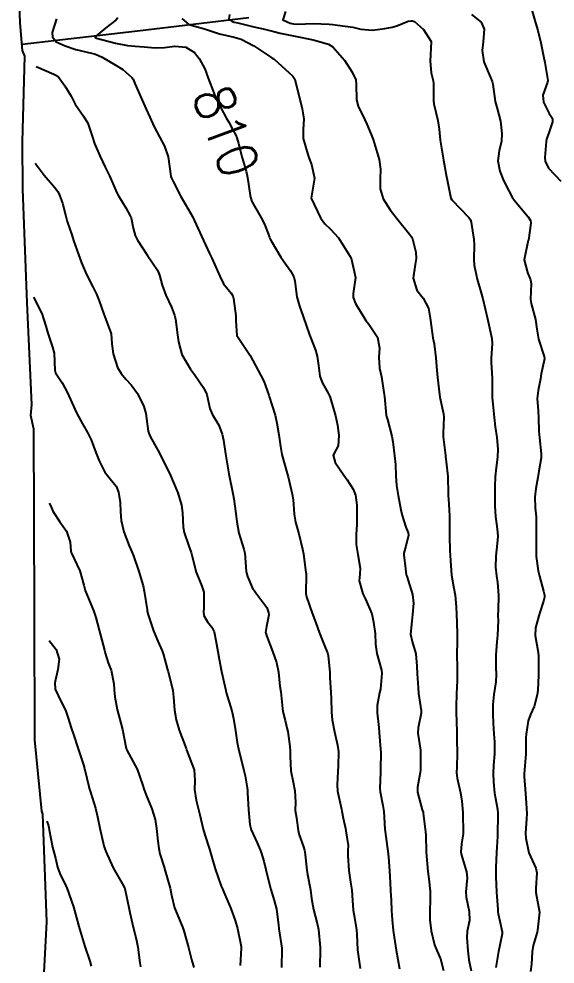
# Model space of a CAD drawing. Header units: metres. Extents: x 307586 to 320046, y 7427249 to 7434250.
# Drawn here: x 319041.9 to 319096.2, y 7428169.3 to 7428264.9 of the extents above; entities that cross this region are included whole.
import ezdxf
from ezdxf.enums import TextEntityAlignment as Align

# ---------------------------------------------------------------- set-up
doc = ezdxf.new("R2010")
doc.units = ezdxf.units.M
doc.header["$MEASUREMENT"] = 0
for name, color, linetype in [('Area', 45, 'Continuous'), ('Cotas', 45, 'Continuous'), ('Curvas de Nivel 1m', 11, 'Continuous'), ('Curvas de Nivel 5m', 15, 'Continuous'), ('Vias Secundárias', 230, 'Continuous')]:
    doc.layers.add(name, color=color, linetype=linetype)
doc.styles.add('Style-STANDARD', font='STANDARD.shx')

msp = doc.modelspace()

# ---------------------------------------------------------------- linework, layer by layer
at = {"layer": 'Area'}
msp.add_polyline3d([(319044.445, 7428167.787, 817.835), (319044.749, 7428173.576, 821.385), (319044.362, 7428184.477, 816.302), (319044.254, 7428184.757, 816.432), (319043.554, 7428191.97, 815.954), (319043.523, 7428204.725, 815.615), (319043.483, 7428214.629, 814.705), (319043.436, 7428223.432, 814.283), (319043.126, 7428224.811, 814.024), (319043.243, 7428225.934, 814.126), (319042.757, 7428236.226, 813.435), (319042.313, 7428247.712, 812.855), (319042.293, 7428252.511, 812.525), (319042.524, 7428261.174, 811.242), (319042.306, 7428261.737, 810.702), (319042.069, 7428264.557, 810.934), (319041.927, 7428268.294, 810.775)], dxfattribs=at)
at = {"layer": 'Curvas de Nivel 1m', "flags": 128}
for points, elevation in [([(319068.914, 7428265.694), (319068.659, 7428264.856), (319069.411, 7428264.516), (319069.739, 7428264.441), (319070.173, 7428264.401), (319071.739, 7428264.476), (319073.363, 7428264.419), (319073.739, 7428264.372), (319074.207, 7428264.317), (319075.736, 7428264.109), (319076.573, 7428263.923), (319077.733, 7428263.799), (319078.986, 7428263.982), (319079.737, 7428264.129), (319080.193, 7428264.261), (319081.348, 7428264.704), (319081.676, 7428264.769), (319081.744, 7428264.769), (319081.977, 7428264.696), (319082.915, 7428263.863), (319083.684, 7428262.671), (319083.689, 7428262.637), (319083.577, 7428260.672), (319083.685, 7428259.496), (319083.873, 7428258.668), (319083.915, 7428258.423), (319083.921, 7428256.667), (319083.962, 7428256.353), (319084.354, 7428254.663), (319084.477, 7428253.799), (319084.607, 7428252.66), (319084.781, 7428251.468), (319084.921, 7428250.657), (319085.239, 7428248.972), (319085.297, 7428248.653), (319085.541, 7428247.464), (319085.685, 7428246.798), (319085.763, 7428246.647), (319087.506, 7428244.838), (319087.661, 7428244.618), (319087.727, 7428244.392), (319088.014, 7428242.615), (319088.025, 7428242.067), (319087.989, 7428240.615), (319088.051, 7428240.017), (319088.349, 7428238.611), (319088.715, 7428237.312), (319088.913, 7428236.605), (319089.383, 7428234.6), (319089.833, 7428232.595), (319089.847, 7428232.106), (319089.753, 7428230.596), (319089.772, 7428230.16), (319089.876, 7428228.594), (319089.859, 7428228.042), (319089.855, 7428226.594), (319089.911, 7428225.967), (319090.054, 7428224.592), (319090.171, 7428223.673), (319090.332, 7428222.589), (319090.425, 7428221.394), (319090.4, 7428220.588), (319090.261, 7428219.535), (319090.152, 7428218.59), (319090.12, 7428217.654), (319090.117, 7428216.591), (319090.123, 7428215.626), (319090.2, 7428214.589), (319090.369, 7428213.349), (319090.436, 7428212.587), (319090.368, 7428211.84), (319090.221, 7428210.583), (319090.204, 7428209.465), (319090.282, 7428208.582), (319090.397, 7428207.911), (319090.498, 7428206.578), (319090.455, 7428205.155), (319090.45, 7428204.579), (319090.461, 7428204.022), (319090.4, 7428202.579), (319090.327, 7428201.911), (319090.231, 7428200.581), (319090.225, 7428199.32), (319090.254, 7428198.58), (319090.23, 7428197.865), (319090.036, 7428196.583), (319089.927, 7428195.575), (319089.922, 7428194.585), (319089.972, 7428193.662), (319090.033, 7428192.583), (319090.082, 7428191.789), (319090.097, 7428190.581), (319089.995, 7428189.434), (319089.948, 7428188.583), (319089.979, 7428187.737), (319090.105, 7428186.581), (319090.387, 7428184.978), (319090.44, 7428184.575), (319090.446, 7428184.241), (319090.405, 7428182.575), (319090.391, 7428182.208), (319090.298, 7428180.577), (319090.223, 7428179.075), (319090.223, 7428178.577), (319090.242, 7428178.111), (319090.304, 7428176.576), (319090.422, 7428174.818), (319090.445, 7428174.573), (319090.473, 7428174.385), (319090.653, 7428173.617), (319090.868, 7428172.568), (319090.865, 7428172.343), (319090.629, 7428171.205), (319090.503, 7428170.572), (319090.229, 7428168.945)], 807), ([(319045.741, 7428264.954), (319045.301, 7428263.56), (319045.319, 7428263.134), (319045.715, 7428262.634), (319046.606, 7428262.225), (319047.704, 7428261.852), (319049.295, 7428261.49), (319049.697, 7428261.369), (319050.35, 7428261.073), (319051.685, 7428260.312), (319052.458, 7428259.822), (319053.366, 7428259.035), (319053.486, 7428258.847), (319053.667, 7428258.41), (319054.285, 7428257.024), (319054.829, 7428255.824), (319055.179, 7428255.014), (319055.613, 7428254.015), (319056.156, 7428253.004), (319056.678, 7428252.084), (319057.032, 7428250.988), (319057.273, 7428249.268), (319057.328, 7428248.983), (319057.393, 7428248.824), (319057.548, 7428248.505), (319058.336, 7428246.972), (319059.503, 7428244.96), (319060.425, 7428242.951), (319061.219, 7428241.189), (319061.35, 7428240.941), (319061.46, 7428240.724), (319062.262, 7428238.928), (319062.654, 7428238.15), (319063.416, 7428237.193), (319063.598, 7428236.908), (319063.654, 7428236.663), (319063.892, 7428234.905), (319063.888, 7428234.394), (319064.013, 7428232.903), (319065.343, 7428230.89), (319066.446, 7428228.873), (319066.727, 7428228.288), (319067.249, 7428226.861), (319067.291, 7428226.735), (319067.895, 7428224.854), (319068.06, 7428224.047), (319068.249, 7428222.85), (319068.415, 7428221.664), (319068.547, 7428220.847), (319069.098, 7428218.937), (319069.127, 7428218.841), (319069.191, 7428218.603), (319069.604, 7428216.836), (319069.692, 7428216.308), (319069.806, 7428214.833), (319069.938, 7428214.029), (319070.264, 7428212.829), (319070.663, 7428211.269), (319070.739, 7428210.824), (319070.998, 7428208.897), (319071.018, 7428208.821), (319071.019, 7428208.767), (319070.983, 7428206.811), (319071.048, 7428206.457), (319071.633, 7428204.804), (319071.984, 7428203.83), (319072.371, 7428202.796), (319072.988, 7428201.249), (319073.175, 7428200.788), (319073.258, 7428200.508), (319073.417, 7428198.785), (319073.435, 7428198.298), (319073.535, 7428196.784), (319073.548, 7428196.159), (319073.572, 7428194.783), (319073.664, 7428194.014), (319073.903, 7428192.78), (319074.207, 7428191.44), (319074.29, 7428190.776), (319074.262, 7428189.355), (319074.238, 7428188.776), (319074.167, 7428187.429), (319074.21, 7428186.776), (319074.593, 7428184.964), (319074.638, 7428184.771), (319074.776, 7428184.047), (319074.996, 7428182.997), (319075.051, 7428182.766), (319075.264, 7428181.278), (319075.256, 7428180.762), (319075.243, 7428180.254), (319075.336, 7428178.761), (319075.517, 7428177.574), (319075.655, 7428176.756), (319075.713, 7428175.719), (319075.779, 7428174.753), (319075.903, 7428173.999), (319076.131, 7428172.748), (319076.157, 7428172.266), (319076.208, 7428170.746), (319076.487, 7428168.85)], 811), ([(319058.43, 7428264.98), (319059.148, 7428264.38), (319059.735, 7428264.21), (319060.74, 7428263.943), (319061.729, 7428263.595), (319062.236, 7428263.44), (319063.725, 7428263.101), (319064.446, 7428262.903), (319065.716, 7428262.221), (319067.556, 7428261.02), (319067.703, 7428260.923), (319067.736, 7428260.902), (319067.795, 7428260.869), (319069.678, 7428259.155), (319069.871, 7428258.838), (319069.945, 7428258.562), (319070.364, 7428256.833), (319070.627, 7428255.841), (319070.777, 7428254.828), (319070.706, 7428253.735), (319070.722, 7428252.829), (319071.177, 7428251.234), (319071.331, 7428250.823), (319071.574, 7428250.197), (319071.877, 7428248.815), (319071.533, 7428246.82), (319072.47, 7428244.805), (319072.916, 7428244.217), (319073.492, 7428243.669), (319074.289, 7428242.782), (319075.464, 7428240.906), (319075.518, 7428240.824), (319075.55, 7428240.769), (319075.614, 7428240.614), (319076.023, 7428238.761), (319075.798, 7428237.146), (319075.779, 7428236.765), (319076.029, 7428236.135), (319076.874, 7428234.748), (319077.076, 7428234.441), (319077.376, 7428234.065), (319078.253, 7428232.731), (319078.46, 7428231.621), (319078.377, 7428230.73), (319078.459, 7428229.595), (319078.638, 7428228.727), (319078.898, 7428227.123), (319078.939, 7428226.724), (319079.138, 7428224.848), (319079.166, 7428224.721), (319079.26, 7428224.404), (319079.709, 7428222.715), (319079.799, 7428222.153), (319079.978, 7428220.712), (319080.065, 7428219.856), (319080.1, 7428218.711), (319080.168, 7428217.725), (319080.33, 7428216.708), (319080.594, 7428215.263), (319080.731, 7428214.704), (319081.131, 7428213.508), (319081.355, 7428212.926), (319081.371, 7428212.696), (319081.112, 7428211.575), (319080.923, 7428210.883), (319080.914, 7428210.702), (319081.082, 7428209.301), (319081.164, 7428208.689), (319081.202, 7428208.558), (319081.797, 7428206.683), (319081.904, 7428205.817), (319081.794, 7428204.682), (319081.709, 7428203.99), (319081.583, 7428202.684), (319081.754, 7428201.924), (319082.128, 7428200.679), (319082.214, 7428199.427), (319082.255, 7428198.677), (319082.379, 7428197.235), (319082.409, 7428196.675), (319082.672, 7428194.906), (319082.677, 7428194.672), (319082.361, 7428193.203), (319082.345, 7428192.675), (319082.591, 7428190.947), (319082.614, 7428190.672), (319082.585, 7428188.924), (319082.554, 7428188.673), (319082.297, 7428187.196), (319082.309, 7428186.675), (319082.787, 7428184.914), (319082.858, 7428184.669), (319082.877, 7428184.574), (319083.104, 7428182.667), (319083.133, 7428182.293), (319083.176, 7428180.666), (319083.196, 7428180.206), (319083.341, 7428178.664), (319083.45, 7428177.918), (319083.585, 7428176.661), (319083.571, 7428175.77), (319083.545, 7428174.661), (319083.557, 7428173.758), (319083.673, 7428172.66), (319084.033, 7428171.252), (319084.262, 7428170.654), (319084.611, 7428169.825), (319084.919, 7428168.645)], 809), ([(319063.273, 7428265.395), (319063.175, 7428264.919), (319063.52, 7428264.693), (319063.74, 7428264.634), (319064.092, 7428264.554), (319065.736, 7428264.159), (319066.675, 7428263.939), (319067.731, 7428263.682), (319068.389, 7428263.52), (319069.727, 7428263.23), (319071.723, 7428262.82), (319073.3, 7428262.378), (319073.716, 7428262.131), (319074.913, 7428260.778), (319075.685, 7428259.56), (319076.05, 7428258.766), (319076.1, 7428258.334), (319076.107, 7428256.765), (319076.275, 7428256.129), (319076.95, 7428254.75), (319077.172, 7428254.301), (319077.608, 7428253.258), (319077.807, 7428252.738), (319077.919, 7428252.417), (319078.404, 7428250.732), (319078.565, 7428249.733), (319078.531, 7428248.73), (319078.526, 7428247.747), (319078.827, 7428246.727), (319079.517, 7428245.634), (319080.237, 7428244.713), (319081.488, 7428243.164), (319081.697, 7428242.909), (319081.806, 7428242.695), (319082.128, 7428241.349), (319082.174, 7428240.689), (319082.053, 7428240.092), (319081.847, 7428238.694), (319082.243, 7428237.509), (319082.878, 7428236.678), (319083.398, 7428235.664), (319083.587, 7428234.668), (319083.608, 7428234.441), (319083.846, 7428232.665), (319083.969, 7428232.051), (319084.16, 7428230.662), (319084.213, 7428229.777), (319084.324, 7428228.66), (319084.454, 7428227.506), (319084.571, 7428226.657), (319084.935, 7428224.986), (319084.975, 7428224.653), (319084.892, 7428223.009), (319084.903, 7428222.653), (319085.12, 7428220.754), (319085.136, 7428220.651), (319085.215, 7428220.114), (319085.367, 7428218.647), (319085.401, 7428216.872), (319085.406, 7428216.647), (319085.425, 7428216.39), (319085.532, 7428214.644), (319085.553, 7428213.07), (319085.548, 7428212.644), (319085.572, 7428211.108), (319085.593, 7428210.643), (319085.632, 7428210.105), (319085.747, 7428208.64), (319085.942, 7428207.517), (319086.126, 7428206.634), (319086.211, 7428205.456), (319086.252, 7428204.632), (319086.289, 7428203.905), (319086.322, 7428202.63), (319086.318, 7428201.952), (319086.29, 7428200.63), (319086.312, 7428199.28), (319086.328, 7428198.629), (319086.319, 7428198.002), (319086.25, 7428196.63), (319086.207, 7428195.337), (319086.209, 7428194.63), (319086.234, 7428193.967), (319086.266, 7428192.629), (319086.282, 7428192.033), (319086.32, 7428190.628), (319086.266, 7428189.205), (319086.247, 7428188.629), (319086.305, 7428188.105), (319086.662, 7428186.622), (319086.8, 7428185.765), (319086.894, 7428184.619), (319086.898, 7428184.502), (319086.929, 7428182.618), (319086.919, 7428182.46), (319086.751, 7428181.456), (319086.683, 7428180.621), (319086.738, 7428180.314), (319087.256, 7428178.615), (319087.318, 7428178.002), (319087.199, 7428176.615), (319087.24, 7428176.059), (319087.523, 7428174.611), (319087.555, 7428173.71), (319087.341, 7428172.613), (319087.288, 7428171.962), (319087.387, 7428170.612), (319087.494, 7428169.726), (319087.729, 7428168.609)], 808), ([(319087.754, 7428265.394), (319088.735, 7428264.615), (319089.034, 7428263.908), (319088.951, 7428262.612), (319088.836, 7428261.735), (319089.002, 7428260.611), (319089.679, 7428259.017), (319089.857, 7428258.598), (319089.936, 7428258.331), (319090.16, 7428256.595), (319090.351, 7428255.885), (319090.698, 7428254.589), (319090.837, 7428253.361), (319090.819, 7428252.588), (319090.581, 7428251.602), (319090.417, 7428250.592), (319090.633, 7428249.523), (319091.008, 7428248.585), (319091.543, 7428247.55), (319091.884, 7428246.922), (319092.122, 7428246.571), (319093.509, 7428244.925), (319093.741, 7428244.548), (319093.781, 7428244.266), (319093.527, 7428242.55), (319093.518, 7428242.514), (319093.481, 7428242.387), (319093.104, 7428240.555), (319093.444, 7428239.294), (319093.748, 7428238.547), (319093.809, 7428238.166), (319093.734, 7428236.547), (319093.802, 7428236.151), (319094.257, 7428234.541), (319094.377, 7428233.535), (319094.541, 7428232.538), (319095.111, 7428230.767), (319095.144, 7428230.532), (319094.836, 7428229.019), (319094.769, 7428228.535), (319094.514, 7428227.325), (319094.421, 7428226.539), (319094.524, 7428225.288), (319094.569, 7428224.537), (319094.577, 7428223.21), (319094.641, 7428222.536), (319094.833, 7428220.928), (319094.817, 7428220.534), (319094.573, 7428219.165), (319094.476, 7428218.537), (319094.291, 7428217.43), (319094.195, 7428216.54), (319094.231, 7428215.465), (319094.302, 7428214.538), (319094.33, 7428213.339), (319094.325, 7428212.538), (319094.308, 7428211.341), (319094.33, 7428210.538), (319094.53, 7428209.087), (319094.654, 7428208.534), (319095.058, 7428207.043), (319095.157, 7428206.632), (319095.163, 7428206.528), (319095.153, 7428206.427), (319095.045, 7428206.018), (319094.702, 7428204.859), (319094.597, 7428204.534), (319094.237, 7428203.312), (319094.211, 7428202.538), (319094.486, 7428201.037), (319094.547, 7428200.534), (319094.553, 7428198.94), (319094.543, 7428198.534), (319094.471, 7428197.001), (319094.414, 7428196.535), (319094.106, 7428195.347), (319093.756, 7428194.541), (319093.519, 7428193.922), (319093.295, 7428192.546), (319093.28, 7428192.145), (319093.275, 7428190.546), (319093.25, 7428190.153), (319093.097, 7428188.547), (319093.099, 7428188.279), (319093.24, 7428186.546), (319093.273, 7428186.078), (319093.357, 7428184.544), (319093.34, 7428183.982), (319093.244, 7428182.545), (319093.257, 7428182.046), (319093.574, 7428180.542), (319094.272, 7428178.982), (319094.395, 7428178.533), (319094.266, 7428176.965), (319094.297, 7428176.534), (319094.663, 7428174.53), (319094.448, 7428172.729), (319094.408, 7428172.532), (319094.004, 7428171.161), (319093.919, 7428170.537), (319093.852, 7428169.29), (319093.745, 7428168.538)], 806), ([(319043.683, 7428260.14), (319045.458, 7428259.349), (319045.674, 7428259.256), (319045.904, 7428259.128), (319046.595, 7428258.19), (319047.214, 7428257.114), (319047.641, 7428256.305), (319048.465, 7428255.097), (319048.907, 7428254.382), (319049.345, 7428253.084), (319049.592, 7428252.333), (319050.137, 7428251.074), (319050.678, 7428249.953), (319051.109, 7428249.064), (319051.543, 7428248.046), (319051.843, 7428247.362), (319052.007, 7428247.053), (319052.742, 7428245.815), (319053.206, 7428245.034), (319053.286, 7428244.818), (319053.49, 7428243.781), (319053.698, 7428243.028), (319053.932, 7428242.57), (319054.936, 7428241.015), (319055.446, 7428240.275), (319055.954, 7428239.515), (319056.182, 7428238.999), (319056.428, 7428238), (319056.811, 7428236.989), (319057.395, 7428235.787), (319057.7, 7428234.977), (319057.804, 7428234.551), (319058.005, 7428232.974), (319058.075, 7428232.254), (319058.434, 7428230.969), (319059.321, 7428229.503), (319059.723, 7428228.956), (319060.656, 7428227.59), (319060.969, 7428226.943), (319061.272, 7428225.523), (319061.492, 7428224.937), (319062.16, 7428223.834), (319062.514, 7428222.921), (319062.641, 7428222.323), (319062.852, 7428220.916), (319063.193, 7428218.91), (319063.603, 7428216.906), (319063.708, 7428216.361), (319063.907, 7428214.902), (319063.995, 7428214.041), (319064.208, 7428212.899), (319064.718, 7428211.283), (319064.809, 7428210.893), (319064.951, 7428209.014), (319064.972, 7428208.891), (319065.069, 7428208.528), (319065.567, 7428207.391), (319065.934, 7428206.877), (319067.031, 7428205.375), (319067.22, 7428204.858), (319067.233, 7428204.646), (319067.009, 7428203.458), (319066.916, 7428202.861), (319066.924, 7428202.784), (319067, 7428202.546), (319067.64, 7428200.853), (319068.015, 7428199.802), (319068.204, 7428198.847), (319068.364, 7428197.42), (319068.444, 7428196.845), (319068.609, 7428195.141), (319068.662, 7428194.842), (319068.894, 7428193.95), (319069.111, 7428193.063), (319069.152, 7428192.836), (319069.353, 7428191.318), (319069.401, 7428190.832), (319069.391, 7428190.296), (319069.465, 7428188.831), (319069.701, 7428187.706), (319069.886, 7428186.824), (319069.933, 7428185.685), (319069.903, 7428184.823), (319070.03, 7428184.075), (319070.214, 7428182.818), (319070.304, 7428182.365), (319070.746, 7428181.142), (319070.856, 7428180.809), (319070.891, 7428180.658), (319071.086, 7428178.806), (319071.159, 7428178.355), (319071.452, 7428176.802), (319071.568, 7428175.912), (319071.77, 7428174.799), (319072.171, 7428173.272), (319072.26, 7428172.794), (319072.431, 7428170.977), (319072.439, 7428170.792), (319072.399, 7428168.988)], 812), ([(319043.563, 7428250.35), (319044.479, 7428249.141), (319045.541, 7428247.92), (319045.882, 7428247.47), (319046.053, 7428247.122), (319046.354, 7428246.284), (319046.641, 7428245.113), (319046.821, 7428244.435), (319047.275, 7428243.103), (319047.474, 7428242.506), (319047.966, 7428241.095), (319048.274, 7428240.263), (319048.77, 7428239.087), (319049.42, 7428237.83), (319049.802, 7428237.076), (319050.069, 7428236.407), (319050.537, 7428235.068), (319051.246, 7428233.179), (319051.273, 7428233.061), (319051.348, 7428232.06), (319051.478, 7428231.058), (319051.92, 7428229.652), (319052.294, 7428229.045), (319052.772, 7428228.503), (319053.302, 7428227.902), (319053.94, 7428227.024), (319054.578, 7428225.713), (319054.77, 7428225.015), (319055.028, 7428223.229), (319055.087, 7428223.012), (319055.238, 7428222.693), (319056.171, 7428220.996), (319056.51, 7428220.295), (319057.193, 7428218.98), (319058.018, 7428216.972), (319058.394, 7428215.728), (319058.504, 7428214.966), (319058.571, 7428213.523), (319058.677, 7428212.964), (319059.104, 7428211.699), (319059.371, 7428210.957), (319059.49, 7428210.555), (319059.875, 7428208.952), (319060.471, 7428207.533), (319060.644, 7428206.944), (319060.664, 7428205.308), (319060.623, 7428204.944), (319060.654, 7428204.578), (319061.013, 7428203.931), (319061.465, 7428203.383), (319061.707, 7428202.923), (319061.865, 7428202.046), (319062.069, 7428200.919), (319062.209, 7428200.162), (319062.444, 7428198.915), (319062.869, 7428196.975), (319062.887, 7428196.91), (319062.931, 7428196.759), (319063.495, 7428194.904), (319063.669, 7428194.129), (319063.866, 7428192.9), (319064.047, 7428191.716), (319064.215, 7428190.896), (319064.688, 7428189.038), (319064.721, 7428188.891), (319064.827, 7428188.335), (319065.046, 7428187.117), (319065.07, 7428186.886), (319065.09, 7428186.605), (319065.173, 7428184.884), (319065.314, 7428183.427), (319065.453, 7428182.88), (319066.047, 7428181.567), (319066.363, 7428180.866), (319066.461, 7428180.595), (319066.721, 7428179.704), (319066.933, 7428178.858), (319067.006, 7428178.561), (319067.459, 7428176.852), (319067.789, 7428175.736), (319068.014, 7428174.846), (319068.217, 7428173.274), (319068.261, 7428172.844), (319068.557, 7428170.898), (319068.564, 7428170.84), (319068.509, 7428168.926)], 813), ([(319043.403, 7428236.78), (319044.249, 7428235.141), (319044.657, 7428233.85), (319044.85, 7428233.135), (319045.342, 7428231.738), (319045.492, 7428231.128), (319045.575, 7428229.385), (319045.651, 7428229.125), (319046.312, 7428228.124), (319046.846, 7428227.107), (319047.278, 7428226.113), (319047.751, 7428225.095), (319048.384, 7428223.956), (319048.878, 7428223.084), (319049.232, 7428222.34), (319049.723, 7428221.075), (319050.053, 7428220.223), (319050.644, 7428219.065), (319051.186, 7428218.388), (319051.769, 7428217.642), (319052.002, 7428217.048), (319052.188, 7428216.014), (319052.233, 7428215.044), (319052.276, 7428214.185), (319052.542, 7428213.039), (319053.102, 7428211.625), (319053.354, 7428211.027), (319053.523, 7428210.592), (319054.089, 7428209.02), (319054.519, 7428207.555), (319054.63, 7428207.014), (319054.907, 7428205.129), (319054.926, 7428205.011), (319055.019, 7428204.621), (319055.413, 7428203.41), (319055.573, 7428203.001), (319056.006, 7428201.977), (319056.443, 7428200.988), (319056.583, 7428200.6), (319056.955, 7428199.206), (319057.015, 7428198.979), (319057.038, 7428198.894), (319057.515, 7428196.974), (319057.596, 7428196.3), (319057.692, 7428194.972), (319057.858, 7428194.005), (319058.167, 7428192.967), (319058.855, 7428191.095), (319058.903, 7428190.959), (319059.455, 7428189.566), (319059.678, 7428188.947), (319059.753, 7428187.877), (319059.711, 7428186.947), (319059.87, 7428185.87), (319060.115, 7428184.94), (319060.239, 7428184.4), (319060.59, 7428182.933), (319060.755, 7428182.38), (319061.222, 7428180.925), (319061.43, 7428180.219), (319061.793, 7428178.919), (319062.422, 7428177.186), (319062.541, 7428176.912), (319062.688, 7428176.58), (319063.4, 7428174.903), (319063.844, 7428173.705), (319064.073, 7428172.896), (319064.432, 7428171.076), (319064.446, 7428170.892), (319064.349, 7428169.139)], 814), ([(319044.983, 7428202.03), (319045.712, 7428201.119), (319045.994, 7428200.146), (319045.856, 7428199.116), (319045.562, 7428197.743), (319045.599, 7428197.12), (319046.193, 7428195.831), (319046.591, 7428195.105), (319046.691, 7428194.893), (319046.895, 7428194.265), (319047.259, 7428193.096), (319047.441, 7428192.528), (319047.917, 7428191.089), (319048.471, 7428189.449), (319048.583, 7428189.083), (319048.823, 7428188.11), (319049.008, 7428187.27), (319049.059, 7428187.076), (319049.187, 7428186.694), (319049.696, 7428185.066), (319049.894, 7428184.183), (319050.12, 7428183.06), (319050.534, 7428181.255), (319050.584, 7428181.052), (319050.621, 7428180.941), (319050.729, 7428180.666), (319051.49, 7428179.042), (319052.529, 7428177.197), (319052.616, 7428177.031), (319052.689, 7428176.763), (319053.05, 7428175.026), (319053.161, 7428174.522), (319053.501, 7428173.021), (319053.805, 7428171.839), (319053.983, 7428171.016), (319054.185, 7428169.426), (319054.236, 7428169.014)], 816), ([(319044.773, 7428183.75), (319044.919, 7428183.282), (319044.958, 7428183.127), (319045.004, 7428182.881), (319045.339, 7428181.121), (319045.624, 7428180.018), (319045.845, 7428179.113), (319046.058, 7428178.461), (319046.694, 7428177.2), (319046.744, 7428177.099), (319046.783, 7428177.008), (319047.461, 7428175.092), (319047.774, 7428173.966), (319047.997, 7428173.086), (319048.613, 7428171.08), (319049.105, 7428169.579), (319049.236, 7428169.07)], 817)]:
    msp.add_lwpolyline(points, dxfattribs=dict(at, elevation=elevation))
at = {"layer": 'Curvas de Nivel 5m', "flags": 128}
for points, elevation in [([(319093.769, 7428266.207), (319094.261, 7428264.545), (319094.495, 7428263.789), (319094.796, 7428262.539), (319095.06, 7428261.186), (319095.197, 7428260.535), (319095.495, 7428258.712), (319095.471, 7428258.532), (319094.975, 7428257.221), (319095.07, 7428256.536), (319095.636, 7428255.391), (319095.972, 7428254.869), (319095.978, 7428254.525), (319095.612, 7428253.431), (319095.375, 7428252.762), (319095.332, 7428252.533), (319095.185, 7428250.935), (319095.216, 7428250.534), (319095.573, 7428249.839), (319096.802, 7428248.511)], 805), ([(319051.941, 7428265.057), (319051.74, 7428264.809), (319050.744, 7428264.059), (319049.724, 7428263.202), (319049.667, 7428263.081), (319049.722, 7428263.031), (319049.795, 7428263.006), (319051.714, 7428262.484), (319052.933, 7428262.263), (319053.714, 7428262.179), (319054.612, 7428262.123), (319055.713, 7428262.033), (319056.674, 7428262.04), (319057.715, 7428262.193), (319058.845, 7428262.104), (319059.709, 7428261.547), (319060.195, 7428260.955), (319060.75, 7428259.886), (319061.094, 7428258.946), (319061.658, 7428257.458), (319061.818, 7428257.101), (319061.891, 7428256.936), (319062.115, 7428256.463), (319062.936, 7428254.92), (319063.192, 7428254.49), (319063.611, 7428253.726), (319063.89, 7428253.191), (319064.007, 7428252.906), (319064.153, 7428252.349), (319064.54, 7428250.9), (319064.936, 7428249.522), (319065.085, 7428248.895), (319065.343, 7428247.084), (319065.374, 7428246.892), (319065.527, 7428246.465), (319066.438, 7428244.876), (319066.8, 7428244.174), (319067.293, 7428242.863), (319067.351, 7428242.732), (319067.479, 7428242.486), (319068.467, 7428240.85), (319069.442, 7428239.438), (319069.777, 7428238.837), (319069.864, 7428238.4), (319070.08, 7428236.833), (319070.337, 7428235.892), (319070.705, 7428234.827), (319071.365, 7428232.984), (319071.41, 7428232.866), (319071.424, 7428232.819), (319071.958, 7428231.42), (319072.145, 7428230.808), (319072.269, 7428229.866), (319072.413, 7428228.803), (319072.652, 7428228.146), (319073.295, 7428227.007), (319073.393, 7428226.789), (319073.454, 7428226.625), (319073.979, 7428224.783), (319074.186, 7428223.848), (319074.34, 7428222.779), (319074.259, 7428221.753), (319073.765, 7428220.785), (319073.942, 7428220.053), (319074.838, 7428218.774), (319075.188, 7428218.285), (319075.775, 7428217.357), (319076.02, 7428216.757), (319076.169, 7428215.744), (319076.16, 7428214.755), (319076.149, 7428213.771), (319076.09, 7428212.755), (319076.101, 7428211.743), (319076.266, 7428210.753), (319076.48, 7428209.351), (319076.456, 7428208.749), (319076.403, 7428208.086), (319076.762, 7428206.744), (319077.045, 7428206.208), (319077.669, 7428204.734), (319077.838, 7428203.908), (319077.995, 7428202.73), (319078.049, 7428201.673), (319078.163, 7428200.728), (319078.638, 7428199.043), (319078.688, 7428198.723), (319078.541, 7428197.12), (319078.452, 7428196.725), (319078.199, 7428195.442), (319078.228, 7428194.727), (319078.375, 7428193.238), (319078.406, 7428192.725), (319078.566, 7428191.023), (319078.578, 7428190.723), (319078.543, 7428189.018), (319078.534, 7428188.723), (319078.474, 7428187.066), (319078.502, 7428186.723), (319078.792, 7428185.341), (319078.897, 7428184.718), (319078.998, 7428182.95), (319079.021, 7428182.716), (319079.238, 7428181.203), (319079.301, 7428180.712), (319079.351, 7428180.093), (319079.446, 7428178.709), (319079.527, 7428177.534), (319079.575, 7428176.707), (319079.626, 7428175.759), (319079.674, 7428174.705), (319079.726, 7428173.776), (319079.844, 7428172.702), (319079.942, 7428172.007), (319080.129, 7428170.697), (319080.489, 7428168.797)], 810), ([(319044.993, 7428215.93), (319045.151, 7428215.641), (319045.363, 7428215.127), (319046.058, 7428214.041), (319046.763, 7428213.105), (319047.106, 7428212), (319047.185, 7428211.099), (319047.23, 7428210.96), (319048.092, 7428209.09), (319048.499, 7428207.645), (319048.65, 7428207.084), (319049.038, 7428206.114), (319049.489, 7428205.075), (319049.731, 7428204.357), (319050.069, 7428203.069), (319050.473, 7428201.565), (319050.597, 7428201.056), (319050.661, 7428200.745), (319050.96, 7428199.773), (319051.178, 7428199.27), (319051.263, 7428199.047), (319051.552, 7428197.656), (319051.582, 7428197.044), (319051.636, 7428196.329), (319051.874, 7428195.04), (319052.245, 7428193.681), (319052.42, 7428193.035), (319052.792, 7428191.092), (319052.81, 7428191.03), (319052.852, 7428190.952), (319053.889, 7428189.019), (319054.479, 7428187.35), (319054.576, 7428187.012), (319054.803, 7428186.378), (319055.38, 7428185.001), (319055.712, 7428183.935), (319055.855, 7428182.994), (319056.004, 7428181.732), (319056.085, 7428180.99), (319056.198, 7428180.458), (319056.659, 7428178.981), (319056.676, 7428178.944), (319056.711, 7428178.832), (319057.257, 7428176.974), (319057.383, 7428176.272), (319057.701, 7428174.97), (319058.466, 7428173.14), (319058.54, 7428172.961), (319058.638, 7428172.665), (319059.116, 7428170.952), (319059.412, 7428169.758), (319059.659, 7428168.944)], 815)]:
    msp.add_lwpolyline(points, dxfattribs=dict(at, elevation=elevation))
at = {"layer": 'Vias Secundárias', "elevation": 810.755}
msp.add_lwpolyline([(319042.252, 7428262.378), (319053.948, 7428263.744), (319065.207, 7428265.107)], dxfattribs=at)
msp.add_lwpolyline([(319042.252, 7428262.378), (319053.948, 7428263.744), (319065.207, 7428265.107)], dxfattribs=at)

# ---------------------------------------------------------------- texts
at = {"layer": 'Cotas', "style": 'Style-STANDARD'}
msp.add_text('810', height=4, rotation=290.5134, dxfattribs=at).set_placement((319062.931, 7428253.576, 810), align=Align.MIDDLE_CENTER)

doc.saveas('drawing.dxf')
